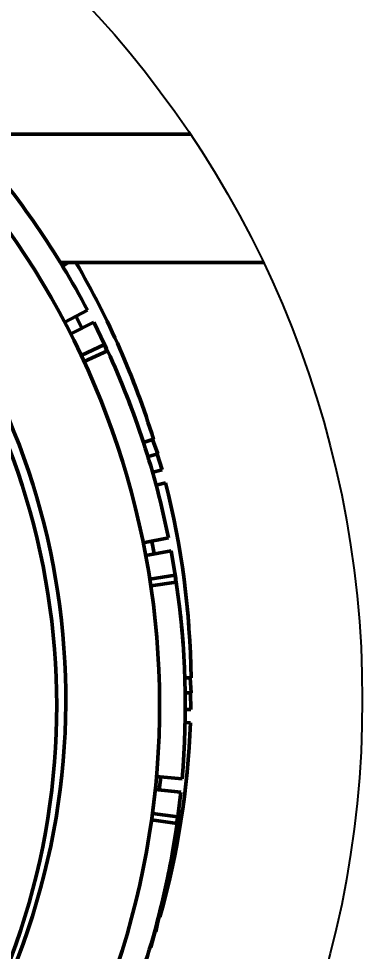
# Model space of a CAD drawing. Header units: inches. Extents: x -1846 to 3013, y 0 to 1997.
# Drawn here: x 2800.96 to 2814.32, y 343.56 to 379.84 of the extents above; entities that cross this region are included whole.
import ezdxf

# ---------------------------------------------------------------- set-up
doc = ezdxf.new("R2010")
doc.units = ezdxf.units.IN
doc.layers.add('Basic', color=7, linetype='Continuous', lineweight=50)
doc.layers.add('Thin', color=3, linetype='Continuous', lineweight=25)
doc.styles.get("Standard").update_dxf_attribs({"font": '', "height": 4})
doc.styles.get('Standard').set_extended_font_data('TCVN 7284', italic=True)
doc.dimstyles.new('TCVN 7284', dxfattribs={"dimscale": 2, "dimtxt": 4, "dimasz": 2.5, "dimexe": 1.25, "dimexo": 0.625, "dimtad": 1, "dimtoh": 1, "dimdec": 0, "dimlfac": 0.66, "dimtxsty": 'Standard', "dimcen": 2.5, "dimclrd": 7, "dimclre": 7, "dimclrt": 7, "dimadec": 0, "dimazin": 0, "dimtfac": 1, "dimtdec": 0, "dimtofl": 0, "dimtmove": 0, "dimatfit": 3, "dimfxl": 1, "dimlwd": 25, "dimlwe": 25, "dimarcsym": 0})

# ---------------------------------------------------------------- blocks, each defined once
blk = doc.blocks.new('*D6')
at = {"layer": 'Basic', "color": 7, "linetype": 'Continuous', "lineweight": 25, "transparency": 16777216}
for p, q in [((2781.290936280948, 376.6033918542945), (2781.290936280948, 396.6942086368789)), ((2784.290936280948, 376.6033918542945), (2784.290936280948, 396.6942086368789)), ((2776.290936280948, 394.1942086368789), (2771.290936280948, 394.1942086368789)), ((2789.290936280948, 394.1942086368789), (2811.290936280948, 394.1942086368789))]:
    blk.add_line(p, q, dxfattribs=at)
at = {"layer": 'Basic', "color": 7, "transparency": 16777216}
for points in [[(2776.290936280948, 395.0275419702122), (2776.290936280948, 393.3608753035456), (2781.290936280948, 394.1942086368789)], [(2789.290936280948, 395.0275419702122), (2789.290936280948, 393.3608753035456), (2784.290936280948, 394.1942086368789)]]:
    blk.add_solid(points, dxfattribs=at)
at = {"layer": 'Defpoints', "color": 0, "transparency": 16777216}
for p in [(2784.290936280948, 394.1942086368789), (2781.290936280948, 375.3533918542945), (2784.290936280948, 375.3533918542945)]:
    blk.add_point(p, dxfattribs=at)
at = {"layer": 'Basic', "color": 7, "transparency": 16777216, "insert": (2802.790936280948, 400.7790571217274), "char_height": 4, "attachment_point": 5}
blk.add_mtext('   h7\\P∅3 N6', dxfattribs=at)

msp = doc.modelspace()

# ---------------------------------------------------------------- linework, layer by layer
at = {"layer": 'Basic'}
for p, q in [((2798.822859172405, 375.3533918542945), (2807.631851089976, 375.3533918542943)), ((2807.631851089976, 375.3533918542945), (2798.822859172405, 375.3533918542945)), ((2810.477427919855, 370.3533918542945), (2802.582805297794, 370.3533918542945)), ((2802.663715912615, 370.2205072219718), (2802.889677931425, 370.3533918542945)), ((2802.752666958147, 368.032278224569), (2803.637529124365, 368.498131148565)), ((2802.984009330036, 367.5843308050086), (2803.876100945376, 368.0361853721434)), ((2803.19124782781, 368.2585537214092), (2803.419263904893, 367.8010727543193)), ((2803.87610104123, 368.0361851829003), (2804.298880056939, 367.1703666864533)), ((2803.39397695337, 366.7447490491878), (2804.298880056939, 367.1703666864533)), ((2803.503621054337, 366.5091564238966), (2804.411950536061, 366.9274117916217)), ((2804.298880154666, 367.1703664786761), (2804.393174821471, 366.9187662025835)), ((2805.810239112446, 363.3584952552902), (2806.201378971085, 363.4790977278336)), ((2806.160701199379, 363.466555309216), (2806.370017108175, 362.9143019645832)), ((2806.171314048491, 363.4698276319297), (2806.230632069944, 363.282051621061)), ((2805.953319282532, 362.7939258921475), (2806.370017108175, 362.9143019645832)), ((2806.348744623148, 362.9081567484556), (2806.54220756731, 362.2957340982072)), ((2806.137814356389, 362.1873911161621), (2806.542207569913, 362.2957340884901)), ((2806.303564525011, 361.6997740741864), (2806.672794848008, 361.7924872534942)), ((2805.805556566945, 359.4510047133696), (2806.785821533438, 359.6486928401406)), ((2805.901326575429, 358.9560256338151), (2806.884584354687, 359.1382456643502)), ((2806.884584393342, 359.1382454557676), (2807.046308629542, 358.1883880789266)), ((2806.058150114682, 358.0349516115863), (2807.046308629542, 358.1883880789266)), ((2807.046308664773, 358.1883878520331), (2807.065899745936, 357.9204132773872)), ((2806.096978746462, 357.7780118300758), (2807.086350656065, 357.9234189292439)), ((2807.245663450655, 356.6741672457021), (2807.318252220029, 355.9229049884367)), ((2807.419644087287, 354.1975099456182), (2807.663380649784, 354.2007975301086)), ((2807.620817005984, 354.200223420202), (2807.666066402933, 353.6113691101988)), ((2807.631921879983, 354.200373205737), (2807.63593448912, 354.0034916248452)), ((2807.399879368155, 353.6125335363964), (2807.666066402933, 353.6113691101988)), ((2807.643924295566, 353.6114659701003), (2807.657011232021, 352.9693459303913)), ((2807.427462283785, 352.9748175503656), (2807.657011231782, 352.9693459203351)), ((2807.430336894719, 352.4580186186382), (2807.640527790012, 352.449693430414)), ((2806.317158568542, 350.3572346794687), (2807.313411097585, 350.2707424926804)), ((2806.483615488658, 350.340514705291), (2806.42570655493, 349.838415730671)), ((2806.269597497099, 349.8553242011909), (2807.264363742659, 349.7531473119567)), ((2807.264363720984, 349.753147100933), (2807.151931241869, 348.7962026393503)), ((2806.160572041787, 348.927377851997), (2807.151931241869, 348.7962026393503)), ((2807.15193121175, 348.7962024117215), (2807.095231554387, 348.5335632448542)), ((2806.125439539555, 348.6699066472858), (2807.115700848943, 348.5306854594916)), ((2806.678782983825, 346.0913201446402), (2806.615226158374, 345.8060531857906)), ((2806.411160487452, 344.8978809220331), (2806.288677535521, 344.3201311208051)), ((2806.424456773357, 344.9044646829672), (2806.370239854582, 344.7048590595251)), ((2806.3961698171, 344.9020638153862), (2806.452161750062, 344.8864402122591)), ((2806.297296654403, 344.4363105459494), (2806.099110330658, 343.7066655273353))]:
    msp.add_line(p, q, dxfattribs=at)
at = {"layer": 'Basic', "flags": 128}
msp.add_lwpolyline([(2806.142875763869, 359.520302224456), (2806.228703400623, 359.0301802286432), (2806.230931700262, 359.0168287218845)], dxfattribs=at)
at = {"layer": 'Basic'}
for centre, radius, start, end in [((2774.437077639166, 353.1249846566944), 32.0000000000001, 122.9063086503064, 57.48757152647449), ((2774.790936280948, 353.3533918542945), 28.00000000000005, 127.6575851023333, 55.63472167264027), ((2774.437077639166, 353.1249846566944), 28.00000000000001, 126.7890938006399, 54.95412892232656), ((2774.437077639166, 353.1249846566944), 33.00000000000001, 27.76543580031916, 41.08812683211953), ((2774.666382141658, 353.7557251149975), 33.00000000000005, 17.13641042808073, 30.19599937154811), ((2774.437077639166, 353.1249846566944), 33.00000000000001, 24.72435828788663, 25.74790138749911), ((2774.437077639166, 353.1249846566944), 33.00000000000002, 11.40179943668762, 24.72449046848927), ((2774.666382141658, 353.7557251149975), 33.00000000000009, 0.772774064442987, 14.09546509624257), ((2774.437077639166, 353.1249846566944), 33.00000000000001, 8.360721924252752, 9.384265023865323), ((2774.437077639166, 353.1249846566944), 33.00000000000002, 355.0381630730481, 8.360854104842366), ((2774.666382141658, 353.7557251149975), 33.00000000000009, 344.4091377008037, 357.7318287326038), ((2774.437077639166, 353.1249846566944), 33.00000000000004, 351.9970855606137, 353.020628660227), ((2774.437077639166, 353.1249846566944), 32.99999999999999, 338.6745267094103, 351.9972177412143)]:
    msp.add_arc(centre, radius, start, end, dxfattribs=at)
for points, knots in [([(2805.274748373839, 366.0897397329819), (2805.280103665556, 366.0765777272383), (2805.290837790239, 366.0501958570864), (2805.377582976512, 365.831636645769), (2805.468161204697, 365.6017778310048), (2805.5348460787, 365.4224139384829), (2805.548982605702, 365.3843905853961)], [0, 0, 0, 0, 0.3040915481797943, 0.6095198478520839, 0.9172221092557584, 0.9999999999999999, 0.9999999999999999, 0.9999999999999999, 0.9999999999999999]), ([(2805.091044115829, 365.3452276676813), (2805.096350483883, 365.3320458619379), (2805.106986546175, 365.3056243047482), (2805.192919354794, 365.0867444093811), (2805.282643209553, 364.8565507517075), (2805.348661424726, 364.6769404133998), (2805.362656626717, 364.6388648162684)], [0, 0, 0, 0, 0.3040915481797813, 0.6095198478520697, 0.9172221092557354, 1, 1, 1, 1]), ([(2807.509787949699, 356.9667521980806), (2807.511218148942, 356.9526145860224), (2807.514084834421, 356.9242772145891), (2807.535740985719, 356.690132243889), (2807.55789144763, 356.4440654903784), (2807.571342467637, 356.2531797957278), (2807.574193949481, 356.2127139357104)], [0, 0, 0, 0, 0.3040915481798045, 0.6095198478520871, 0.917222109255793, 1, 1, 1, 1]), ([(2807.292183395648, 356.2140016087961), (2807.293561074675, 356.1998587821664), (2807.296322488848, 356.1715109586668), (2807.317108822358, 355.9372871671077), (2807.33834518282, 355.6911398389881), (2807.351087116562, 355.500205500835), (2807.353788279203, 355.4597293288808)], [0, 0, 0, 0, 0.3040915481797854, 0.6095198478520757, 0.9172221092557638, 1, 1, 1, 1]), ([(2807.070046180968, 347.5105224099226), (2807.057648095036, 347.4470720947053), (2807.032759617472, 347.3196990666939), (2806.982852307525, 347.0680799785079), (2806.942058063102, 346.8815328016418), (2806.933410090883, 346.8419866640462)], [0, 0, 0, 0, 0.4388914933759214, 0.8810506029525852, 1, 1, 1, 1]), ([(2806.831597403913, 346.8325217675425), (2806.828934782553, 346.8185636877298), (2806.823597835254, 346.7905861699888), (2806.777553708534, 346.5599939008476), (2806.728582131072, 346.3178342949114), (2806.687015507691, 346.1310443214599), (2806.678203798851, 346.091446713414)], [0, 0, 0, 0, 0.3040915481797861, 0.6095198478520842, 0.9172221092557675, 1, 1, 1, 1])]:
    msp.add_open_spline(points, degree=3, knots=knots, dxfattribs=at)
at = {"layer": 'Thin'}
msp.add_circle((2774.790936280935, 353.3533918542945), 39.52879564943396, dxfattribs=at)

# ---------------------------------------------------------------- dimensions: what is measured, and where the dimension line sits
at = {"layer": 'Basic'}
dim = msp.add_linear_dim(base=(2784.290936280948, 394.1942086368789), p1=(2781.290936280948, 375.3533918542945), p2=(2784.290936280948, 375.3533918542945), text='   h7\\P∅3 N6', dimstyle='TCVN 7284', dxfattribs=at)
dim.commit()
dim.dimension.update_dxf_attribs({"geometry": '*D6', "text_midpoint": (2802.790936280948, 400.7790571217274)})

doc.saveas('drawing.dxf')
